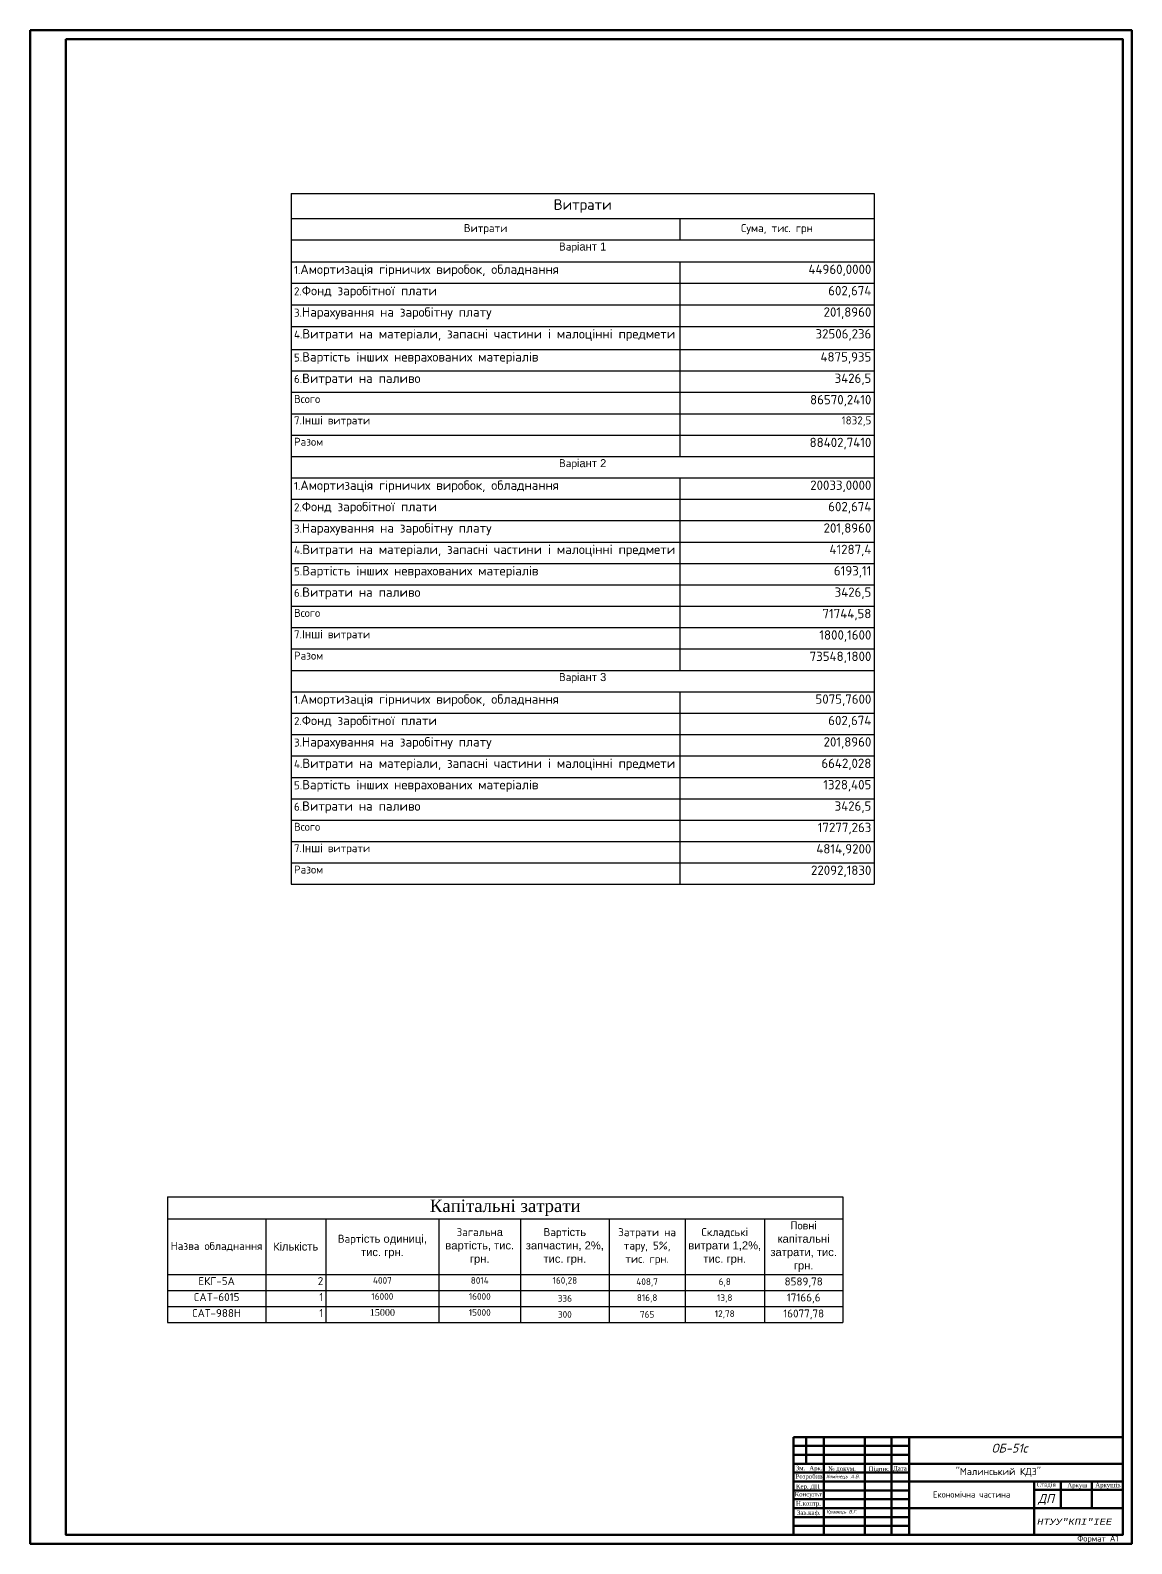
# Model space of a CAD drawing. Header units: millimetres. Extents: x 1400 to 7029, y -1119 to 1612.
# Drawn here: x 3345 to 3964, y -1114 to -263 of the extents above; entities that cross this region are included whole.
import ezdxf

# ---------------------------------------------------------------- set-up
doc = ezdxf.new("R2010")
doc.units = ezdxf.units.MM
doc.styles.get("Standard").update_dxf_attribs({"font": 'isocpeur.ttf'})

# ---------------------------------------------------------------- blocks, each defined once
blk = doc.blocks.new('*T130')
at = {"color": 0, "linetype": 'ByBlock', "lineweight": -2, "transparency": 16777216}
for p, q in [((0, 0), (327.47, 0)), ((0, 0), (0, -388.41)), ((327.47, 0), (327.47, -388.41)), ((0, -14.03), (327.47, -14.03)), ((218.36, -14.03), (218.36, -26.05)), ((0, -26.05), (327.47, -26.05)), ((0, -38.48), (327.47, -38.48)), ((218.36, -38.48), (218.36, -147.87)), ((0, -50.5), (327.47, -50.5)), ((0, -62.53), (327.47, -62.53)), ((0, -74.77), (327.47, -74.77)), ((0, -87.73), (327.47, -87.73)), ((0, -99.76), (327.47, -99.76)), ((0, -111.79), (327.47, -111.79)), ((0, -123.81), (327.47, -123.81)), ((0, -135.84), (327.47, -135.84)), ((0, -147.87), (327.47, -147.87)), ((0, -159.89), (327.47, -159.89)), ((218.36, -159.89), (218.36, -268.14)), ((0, -171.92), (327.47, -171.92)), ((0, -183.95), (327.47, -183.95)), ((0, -195.98), (327.47, -195.98)), ((0, -208), (327.47, -208)), ((0, -220.03), (327.47, -220.03)), ((0, -232.06), (327.47, -232.06)), ((0, -244.09), (327.47, -244.09)), ((0, -256.11), (327.47, -256.11)), ((0, -268.14), (327.47, -268.14)), ((0, -280.17), (327.47, -280.17)), ((218.36, -280.17), (218.36, -388.41)), ((0, -292.19), (327.47, -292.19)), ((0, -304.22), (327.47, -304.22)), ((0, -316.25), (327.47, -316.25)), ((0, -328.28), (327.47, -328.28)), ((0, -340.3), (327.47, -340.3)), ((0, -352.33), (327.47, -352.33)), ((0, -364.36), (327.47, -364.36)), ((0, -376.39), (327.47, -376.39)), ((0, -388.41), (327.47, -388.41))]:
    blk.add_line(p, q, dxfattribs=at)
at = {"color": 0, "transparency": 16777216}
for s, insert, char_height, width, attachment_point in [('Витрати', (163.74, -7.01), 6, 324.4711, 5), ('Витрати', (109.18, -20.04), 4.5, 215.3551, 5), ('Сума, тис. грн', (272.91, -20.04), 4.5, 106.1161, 5), ('Вар{\\fArial|b0|i0|c204|p34;іант 1}', (163.74, -27.55), 4.5, 324.4711, 2), ('1.{\\H1.1667x;\\C256;Амортизація гірничих виробок, обладнання }', (1.5, -39.98), 4.5, 215.3551, 1), ('{\\H1.1667x;\\C256;44960,0000', (325.97, -39.98), 4.5, 106.1161, 3), ('2.{\\H1.1667x;\\C256;Фонд заробітної плати }', (1.5, -52), 4.5, 215.3551, 1), ('{\\H1.1667x;\\C256;602,674}', (325.97, -52), 4.5, 106.1161, 3), ('3.{\\H1.1667x;\\C256;Нарахування на заробітну плату }', (1.5, -64.03), 4.5, 215.3551, 1), ('{\\H1.1667x;\\C256;201,8960', (325.97, -64.03), 4.5, 106.1161, 3), ('4.{\\H1.1667x;\\C256;Витрати на матеріали, запасні частини і малоцінні предмети }', (1.5, -76.27), 4.5, 215.3551, 1), ('{\\H1.1667x;\\C256;32506,236}', (325.97, -76.27), 4.5, 106.1161, 3), ('5.{\\H1.1667x;\\C256;Вартість інших неврахованих матеріалів }', (1.5, -89.23), 4.5, 215.3551, 1), ('{\\H1.1667x;\\C256;4875,935}', (325.97, -89.23), 4.5, 106.1161, 3), ('6.{\\H1.1667x;\\C256;Витрати на паливо }', (1.5, -101.26), 4.5, 215.3551, 1), ('{\\H1.1667x;\\C256;3426,5}', (325.97, -101.26), 4.5, 106.1161, 3), ('Всого', (1.5, -113.29), 4.5, 215.3551, 1), ('{\\H1.1667x;\\C256;86570,2410', (325.97, -113.29), 4.5, 106.1161, 3), ('7.{\\fArial|b0|i0|c204|p34;Інші} витрати', (1.5, -125.31), 4.5, 215.3551, 1), ('1832,5', (325.97, -125.31), 4.5, 106.1161, 3), ('Разом', (1.5, -137.34), 4.5, 215.3551, 1), ('{\\H1.1667x;\\C256;88402,7410', (325.97, -137.34), 4.5, 106.1161, 3), ('Вар{\\fArial|b0|i0|c204|p34;іант 2}', (163.74, -149.37), 4.5, 324.4711, 2), ('1.{\\H1.1667x;\\C256;Амортизація гірничих виробок, обладнання}', (1.5, -161.39), 4.5, 215.3551, 1), ('{\\H1.1667x;\\C256;20033,0000', (325.97, -161.39), 4.5, 106.1161, 3), ('2.{\\H1.1667x;\\C256;Фонд заробітної плати }', (1.5, -173.42), 4.5, 215.3551, 1), ('{\\H1.1667x;\\C256;602,674}', (325.97, -173.42), 4.5, 106.1161, 3), ('3.{\\H1.1667x;\\C256;Нарахування на заробітну плату }', (1.5, -185.45), 4.5, 215.3551, 1), ('{\\H1.1667x;\\C256;201,8960', (325.97, -185.45), 4.5, 106.1161, 3), ('4.{\\H1.1667x;\\C256;Витрати на матеріали, запасні частини і малоцінні предмети }', (1.5, -197.48), 4.5, 215.3551, 1), ('{\\H1.1667x;\\C256;41287,4}', (325.97, -197.48), 4.5, 106.1161, 3), ('5.{\\H1.1667x;\\C256;Вартість інших неврахованих матеріалів }', (1.5, -209.5), 4.5, 215.3551, 1), ('{\\H1.1667x;\\C256;6193,11}', (325.97, -209.5), 4.5, 106.1161, 3), ('6.{\\H1.1667x;\\C256;Витрати на паливо }', (1.5, -221.53), 4.5, 215.3551, 1), ('{\\H1.1667x;\\C256;3426,5}', (325.97, -221.53), 4.5, 106.1161, 3), ('Всого', (1.5, -233.56), 4.5, 215.3551, 1), ('{\\H1.1667x;\\C256;71744,58}', (325.97, -233.56), 4.5, 106.1161, 3), ('7.{\\fArial|b0|i0|c204|p34;Інші} витрати', (1.5, -245.59), 4.5, 215.3551, 1), ('{\\H1.1667x;\\C256;1800,1600', (325.97, -245.59), 4.5, 106.1161, 3), ('Разом', (1.5, -257.61), 4.5, 215.3551, 1), ('{\\H1.1667x;\\C256;73548,1800', (325.97, -257.61), 4.5, 106.1161, 3), ('Вар{\\fArial|b0|i0|c204|p34;іант 3}', (163.74, -269.64), 4.5, 324.4711, 2), ('1.{\\H1.1667x;\\C256;Амортизація гірничих виробок, обладнання}', (1.5, -281.67), 4.5, 215.3551, 1), ('{\\H1.1667x;\\C256;5075,7600', (325.97, -281.67), 4.5, 106.1161, 3), ('2.{\\H1.1667x;\\C256;Фонд заробітної плати }', (1.5, -293.69), 4.5, 215.3551, 1), ('{\\H1.1667x;\\C256;602,674}', (325.97, -293.69), 4.5, 106.1161, 3), ('3.{\\H1.1667x;\\C256;Нарахування на заробітну плату }', (1.5, -305.72), 4.5, 215.3551, 1), ('{\\H1.1667x;\\C256;201,8960', (325.97, -305.72), 4.5, 106.1161, 3), ('4.{\\H1.1667x;\\C256;Витрати на матеріали, запасні частини і малоцінні предмети }', (1.5, -317.75), 4.5, 215.3551, 1), ('{\\H1.1667x;\\C256;6642,028}', (325.97, -317.75), 4.5, 106.1161, 3), ('5.{\\H1.1667x;\\C256;Вартість інших неврахованих матеріалів }', (1.5, -329.78), 4.5, 215.3551, 1), ('{\\H1.1667x;\\C256;1328,405}', (325.97, -329.78), 4.5, 106.1161, 3), ('6.{\\H1.1667x;\\C256;Витрати на паливо }', (1.5, -341.8), 4.5, 215.3551, 1), ('{\\H1.1667x;\\C256;3426,5}', (325.97, -341.8), 4.5, 106.1161, 3), ('Всого', (1.5, -353.83), 4.5, 215.3551, 1), ('{\\H1.1667x;\\C256;17277,263}', (325.97, -353.83), 4.5, 106.1161, 3), ('7.{\\fArial|b0|i0|c204|p34;Інші} витрати', (1.5, -365.86), 4.5, 215.3551, 1), ('{\\H1.1667x;\\C256;4814,9200', (325.97, -365.86), 4.5, 106.1161, 3), ('Разом', (1.5, -377.89), 4.5, 215.3551, 1), ('{\\H1.1667x;\\C256;22092,1830', (325.97, -377.89), 4.5, 106.1161, 3)]:
    blk.add_mtext(s, dxfattribs=dict(at, insert=insert, char_height=char_height, width=width, attachment_point=attachment_point))
blk = doc.blocks.new('*T131')
at = {"color": 0, "linetype": 'ByBlock', "lineweight": -2, "transparency": 16777216}
for p, q in [((0, 0), (379.66, 0)), ((0, 0), (0, -70.64)), ((379.66, 0), (379.66, -70.64)), ((0, -12.39), (379.66, -12.39)), ((55.23, -12.39), (55.23, -70.64)), ((89.06, -12.39), (89.06, -70.64)), ((152.56, -12.39), (152.56, -70.64)), ((198.52, -12.39), (198.52, -70.64)), ((248.2, -12.39), (248.2, -70.64)), ((290.97, -12.39), (290.97, -70.64)), ((335.48, -12.39), (335.48, -70.64)), ((0, -43.64), (379.66, -43.64)), ((0, -52.64), (379.66, -52.64)), ((0, -61.64), (379.66, -61.64)), ((0, -70.64), (379.66, -70.64))]:
    blk.add_line(p, q, dxfattribs=at)
at = {"color": 0, "transparency": 16777216}
for s, insert, char_height, width, attachment_point in [('{\\fTimes New Roman|b0|i0|c204|p18;\\H1.167x;\\C256;Капітальні затрати}', (189.83, -6.19), 6, 376.6581, 5), ('Повн{\\fArial|b0|i0|c204|p34;і капітальні затрати, тис. грн.}', (357.57, -28.01), 4.5, 41.1816, 5), ('Назва обладнання', (27.62, -28.01), 4.5, 52.2332, 5), ('К{\\fArial|b0|i0|c204|p34;ількість}', (72.15, -28.01), 4.5, 30.8304, 5), ('Варт{\\fArial|b0|i0|c204|p34;ість одиниці,\\fArial|b0|i0|c0|p34; \\fArial|b0|i0|c204|p34;тис. грн.}', (120.81, -28.01), 4.5, 60.5, 5), ('Загальн{\\fArial|b0|i0|c204|p34;а вартість, тис. грн.}', (175.54, -28.01), 4.5, 42.9601, 5), ('Варт{\\fArial|b0|i0|c204|p34;ість запчастин, 2%, тис. грн.}', (223.36, -28.01), 4.5, 46.6753, 5), ('Затрати на тару, 5%, тис. грн.', (269.58, -28.01), 4.5, 39.7673, 5), ('Складськ{\\fArial|b0|i0|c204|p34;і витрати 1,2%, тис. грн.}', (313.22, -28.01), 4.5, 41.5102, 5), ('ЕКГ-5А', (27.62, -45.14), 4.5, 52.2332, 2), ('2', (87.56, -45.14), 4.5, 30.8304, 3), ('{\\H0.83333x;\\C256;4007}', (120.81, -45.14), 4.5, 60.5, 2), ('{\\H0.83333x;\\C256;8014}', (175.54, -45.14), 4.5, 42.9601, 2), ('160,28', (223.36, -45.14), 3.75, 46.6753, 2), ('{\\H0.83333x;\\C256;408,7}', (269.58, -48.14), 4.5, 39.7673, 5), ('{\\H0.83333x;\\C256;6,8}', (313.22, -48.14), 4.5, 41.5102, 5), ('8589,78', (357.57, -48.14), 4.5, 41.1816, 5), ('CAT-6015', (27.62, -54.14), 4.5, 52.2332, 2), ('1', (87.56, -54.14), 4.5, 30.8304, 3), ('{\\H0.83333x;\\C256;16000}', (120.81, -54.14), 4.5, 60.5, 2), ('{\\H0.83333x;\\C256;16000}', (175.54, -54.14), 4.5, 42.9601, 2), ('336', (223.36, -57.14), 3.75, 46.6753, 5), ('816,8', (269.58, -57.14), 3.75, 39.7673, 5), ('13,8', (313.22, -57.14), 3.75, 41.5102, 5), ('17166,6', (357.57, -57.14), 4.5, 41.1816, 5), ('САТ-988H', (27.62, -63.14), 4.5, 52.2332, 2), ('1', (87.56, -63.14), 4.5, 30.8304, 3), ('{\\fTimes New Roman|b0|i0|c0|p18;\\H0.83333x;\\C256;15000}', (120.81, -63.14), 4.5, 60.5, 2), ('{\\H0.83333x;\\C256;15000}', (175.54, -63.14), 4.5, 42.9601, 2), ('300', (223.36, -66.14), 3.75, 46.6753, 5), ('765', (269.58, -66.14), 3.75, 39.7673, 5), ('12,78', (313.22, -66.14), 3.75, 41.5102, 5), ('16077,78', (357.57, -66.14), 4.5, 41.1816, 5)]:
    blk.add_mtext(s, dxfattribs=dict(at, insert=insert, char_height=char_height, width=width, attachment_point=attachment_point))

msp = doc.modelspace()

# ---------------------------------------------------------------- linework, layer by layer
at = {"lineweight": 50}
for p, q in [((3773.7755, -1054.1312), (3773.7755, -1109.1312)), ((3958.7755, -1054.1312), (3773.7755, -1054.1312)), ((3780.7755, -1069.1312), (3780.7755, -1054.1312)), ((3790.7755, -1054.1312), (3790.7755, -1109.1312)), ((3813.7755, -1054.1312), (3813.7755, -1109.1312)), ((3828.7755, -1054.1312), (3828.7755, -1109.1312)), ((3838.7755, -1054.1312), (3838.7755, -1109.1312)), ((3773.7755, -1064.1312), (3773.7755, -1059.1312)), ((3773.7755, -1059.1312), (3838.7755, -1059.1312)), ((3773.7755, -1064.1312), (3838.7755, -1064.1312)), ((3773.7755, -1069.1312), (3838.7755, -1069.1312)), ((3773.7755, -1069.1312), (3838.7755, -1069.1312)), ((3838.7755, -1069.1312), (3958.7755, -1069.1312)), ((3838.7755, -1074.1312), (3773.7755, -1074.1312)), ((3838.7755, -1079.1312), (3773.7755, -1079.1312)), ((3838.7755, -1079.1312), (3958.7755, -1079.1312)), ((3908.9183, -1078.8461), (3908.9183, -1108.8461)), ((3923.9183, -1078.8461), (3923.9183, -1093.8461)), ((3941.2755, -1079.1312), (3941.2755, -1094.1312)), ((3838.7755, -1084.1312), (3773.7755, -1084.1312)), ((3838.7755, -1089.1312), (3773.7755, -1089.1312)), ((3958.9183, -1083.8461), (3908.9183, -1083.8461)), ((3773.7755, -1094.1312), (3838.7755, -1094.1312)), ((3838.7755, -1094.1312), (3958.7755, -1094.1312)), ((3773.7755, -1099.1312), (3838.7755, -1099.1312)), ((3773.7755, -1104.1312), (3838.7755, -1104.1312))]:
    msp.add_line(p, q, dxfattribs=at)
at = {"lineweight": 25}
msp.add_line((3773.7755, -1109.1312), (3773.7755, -1104.1312), dxfattribs=at)
at = {"lineweight": 50}
for points in [[(3344.7755, -263.1312), (3963.7755, -263.1312), (3963.7755, -1114.1312), (3344.7755, -1114.1312)], [(3364.7755, -268.1312), (3958.7755, -268.1312), (3958.7755, -1109.1312), (3364.7755, -1109.1312)]]:
    msp.add_lwpolyline(points, close=True, dxfattribs=at)

# ---------------------------------------------------------------- block references
for name, p in [('*T130', (3491.4725, -354.9226)), ('*T131', (3421.842, -919.0573))]:
    msp.add_blockref(name, p)

# ---------------------------------------------------------------- texts
at = {"color": 0, "lineweight": 30}
for s, insert, char_height, width, attachment_point in [('{\\fISOCPEUR|b0|i1|c204|p34;\\C256;ОБ-51с}', (3895.0361, -1057.8932), 5, 57.974266, 2), ('"Малинський КДЗ"', (3888.8098, -1071.5499), 4, 99.224647, 2), ('\\pi2;{\\fISOCPEUR|b0|i1|c204|p34;\\C256;Хомінець А.В.}', (3800.4485, -1075.2916), 2, 23, 2), ('{\\C256;Економічна частина}', (3873.7755, -1084.6822), 3.5, 70, 2), ('\\pi2;{\\fISOCPEUR|b0|i1|c204|p34;\\C256;Кравець В.Г.}', (3799.8395, -1095.0888), 2, 23, 2), ('{\\fISOCTEUR|b0|i1|c204|p49;НТУУ"КПІ"ІЕЕ}', (3910.6443, -1099.9841), 3.5, 46.664098, 1)]:
    msp.add_mtext(s, dxfattribs=dict(at, insert=insert, char_height=char_height, width=width, attachment_point=attachment_point))
at = {"lineweight": 20, "attachment_point": 1}
for s, insert, char_height, width in [('{\\fTimes New Roman|b0|i0|c204|p18;Зм.}', (3775.0178, -1070.3106), 2.5, 16.045455), ('{\\fTimes New Roman|b0|i0|c204|p18;Арк.}', (3782.5567, -1070.3994), 2.5, 16.045455), ('{\\fTimes New Roman|b0|i0|c204|p18;№ докум.}', (3793.1479, -1070.6608), 2.5, 16.045455), ('{\\fTimes New Roman|b0|i0|c204|p18;Підпис}', (3815.8814, -1070.7613), 2.5, 16.045455), ('{\\fTimes New Roman|b0|i0|c204|p18;Дата}', (3829.6694, -1070.4772), 2.5, 16.045455), ('{\\fTimes New Roman|b0|i0|c204|p18;Розробив}', (3774.8494, -1075.0004), 2.5, 16.045455), ('{\\fTimes New Roman|b0|i0|c204|p18;Кер. ДП}', (3775.1054, -1080.6411), 2.5, 16.045455), ('{\\fTimes New Roman|b0|i0|c204|p18;Стадія}', (3910.4155, -1079.599), 2.5, 16.045455), ('{\\fTimes New Roman|b0|i0|c204|p18;Аркуш}', (3927.572, -1079.9453), 2.5, 14.281042), ('{\\fTimes New Roman|b0|i0|c204|p18;Аркушів}', (3943.267, -1079.8841), 2.5, 16.045455), ('{\\fTimes New Roman|b0|i0|c204|p18;Консульт}', (3774.3411, -1085.0721), 2.5, 16.045455), ('{\\fISOCPEUR|b0|i1|c204|p34;ДП}', (3911.166, -1086.2299), 5, 16.045455), ('{\\fTimes New Roman|b0|i0|c204|p18;Н.контр.}', (3775.1054, -1090.1836), 2.5, 16.045455), ('{\\fTimes New Roman|b0|i0|c204|p18;Зав.каф\\fTimes New Roman|b0|i1|c204|p18;.}', (3775.6309, -1095.4364), 2.5, 16.045455)]:
    msp.add_mtext(s, dxfattribs=dict(at, insert=insert, char_height=char_height, width=width))
at = {"insert": (3944.7546, -1111.6312), "char_height": 3.5, "width": 28.041888, "attachment_point": 5}
msp.add_mtext('Формат А1', dxfattribs=at)

doc.saveas('drawing.dxf')
